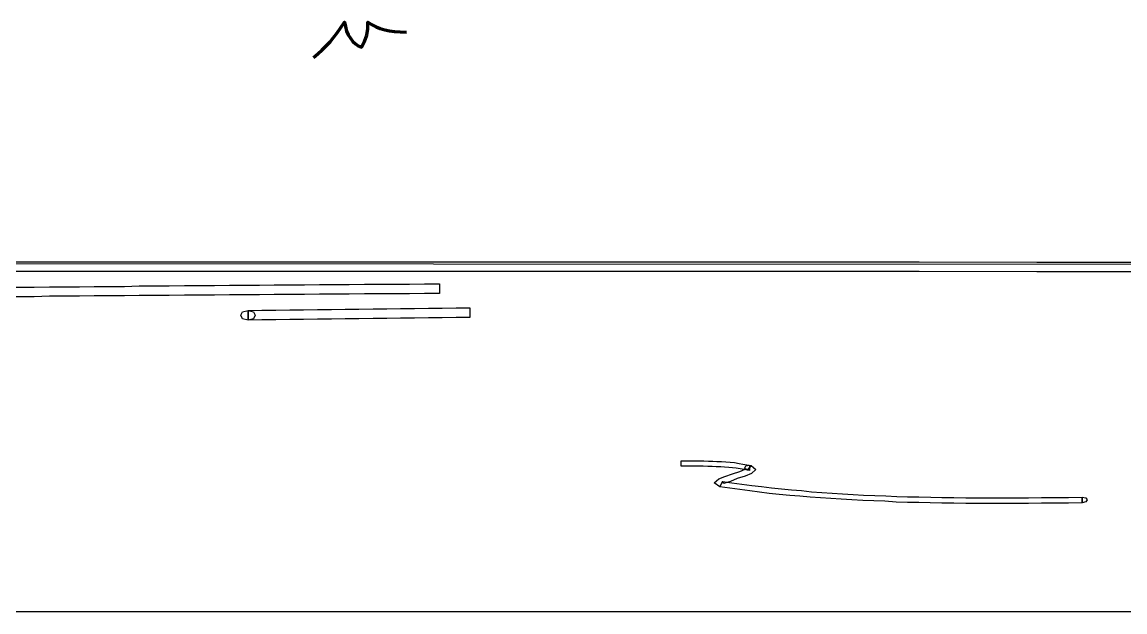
# Model space of a CAD drawing. Header units: centimetres. Extents: x -25.4 to 20.8, y -5.3 to 11.3.
# Drawn here: x -11.9 to 1.55, y -5.35 to 1.84 of the extents above; entities that cross this region are included whole.
import ezdxf

# ---------------------------------------------------------------- set-up
doc = ezdxf.new("R2010")
doc.units = ezdxf.units.CM
doc.header["$MEASUREMENT"] = 0
doc.layers.add('Layer 1', color=7, linetype='Continuous')

msp = doc.modelspace()

# ---------------------------------------------------------------- linework, layer by layer
at = {"layer": 'Layer 1', "lineweight": 106}
msp.add_open_spline([(-8.35003, 1.40594), (-8.35003, 1.40594), (-8.29545, 1.45213), (-8.29545, 1.45213), (-8.29545, 1.45213), (-8.29545, 1.45213), (-8.24507, 1.49831), (-8.24507, 1.49831), (-8.24507, 1.49831), (-8.24507, 1.49831), (-8.19469, 1.54869), (-8.19469, 1.54869), (-8.19469, 1.54869), (-8.19469, 1.54869), (-8.14851, 1.59907), (-8.14851, 1.59907), (-8.14851, 1.59907), (-8.14851, 1.59907), (-8.10652, 1.64946), (-8.10652, 1.64946), (-8.10652, 1.64946), (-8.10652, 1.64946), (-8.06034, 1.70823), (-8.06034, 1.70823), (-8.06034, 1.70823), (-8.06034, 1.70823), (-8.01835, 1.77121), (-8.01835, 1.77121), (-8.01835, 1.77121), (-8.01835, 1.77121), (-7.97217, 1.83839), (-7.97217, 1.83839), (-7.97217, 1.83839), (-7.97217, 1.83839), (-7.95958, 1.78381), (-7.95958, 1.78381), (-7.95958, 1.78381), (-7.95958, 1.78381), (-7.94698, 1.72923), (-7.94698, 1.72923), (-7.94698, 1.72923), (-7.94698, 1.72923), (-7.92599, 1.68304), (-7.92599, 1.68304), (-7.92599, 1.68304), (-7.92599, 1.68304), (-7.9008, 1.64106), (-7.9008, 1.64106), (-7.9008, 1.64106), (-7.9008, 1.64106), (-7.87141, 1.60327), (-7.87141, 1.60327), (-7.87141, 1.60327), (-7.87141, 1.60327), (-7.83782, 1.57388), (-7.83782, 1.57388), (-7.83782, 1.57388), (-7.83782, 1.57388), (-7.80423, 1.54869), (-7.80423, 1.54869), (-7.80423, 1.54869), (-7.80423, 1.54869), (-7.76645, 1.5319), (-7.76645, 1.5319), (-7.76645, 1.5319), (-7.76645, 1.5319), (-7.72866, 1.60327), (-7.72866, 1.60327), (-7.72866, 1.60327), (-7.72866, 1.60327), (-7.69927, 1.67884), (-7.69927, 1.67884), (-7.69927, 1.67884), (-7.69927, 1.67884), (-7.68667, 1.75442), (-7.68667, 1.75442), (-7.68667, 1.75442), (-7.68667, 1.75442), (-7.68667, 1.83839), (-7.68667, 1.83839), (-7.68667, 1.83839), (-7.68667, 1.83839), (-7.63629, 1.8048), (-7.63629, 1.8048), (-7.63629, 1.8048), (-7.63629, 1.8048), (-7.58591, 1.77961), (-7.58591, 1.77961), (-7.58591, 1.77961), (-7.58591, 1.77961), (-7.53553, 1.75862), (-7.53553, 1.75862), (-7.53553, 1.75862), (-7.53553, 1.75862), (-7.48095, 1.74182), (-7.48095, 1.74182), (-7.48095, 1.74182), (-7.48095, 1.74182), (-7.42217, 1.73342), (-7.42217, 1.73342), (-7.42217, 1.73342), (-7.42217, 1.73342), (-7.36339, 1.72503), (-7.36339, 1.72503), (-7.36339, 1.72503), (-7.36339, 1.72503), (-7.29202, 1.72083), (-7.29202, 1.72083), (-7.29202, 1.72083), (-7.29202, 1.72083), (-7.21645, 1.71663), (-7.21645, 1.71663)], degree=3, knots=[0, 0, 0, 0, 0.03571429, 0.03571429, 0.03571429, 0.03571429, 0.07142857, 0.07142857, 0.07142857, 0.07142857, 0.10714286, 0.10714286, 0.10714286, 0.10714286, 0.14285714, 0.14285714, 0.14285714, 0.14285714, 0.17857143, 0.17857143, 0.17857143, 0.17857143, 0.21428571, 0.21428571, 0.21428571, 0.21428571, 0.25, 0.25, 0.25, 0.25, 0.28571429, 0.28571429, 0.28571429, 0.28571429, 0.32142857, 0.32142857, 0.32142857, 0.32142857, 0.35714286, 0.35714286, 0.35714286, 0.35714286, 0.39285714, 0.39285714, 0.39285714, 0.39285714, 0.42857143, 0.42857143, 0.42857143, 0.42857143, 0.46428571, 0.46428571, 0.46428571, 0.46428571, 0.5, 0.5, 0.5, 0.5, 0.53571429, 0.53571429, 0.53571429, 0.53571429, 0.57142857, 0.57142857, 0.57142857, 0.57142857, 0.60714286, 0.60714286, 0.60714286, 0.60714286, 0.64285714, 0.64285714, 0.64285714, 0.64285714, 0.67857143, 0.67857143, 0.67857143, 0.67857143, 0.71428571, 0.71428571, 0.71428571, 0.71428571, 0.75, 0.75, 0.75, 0.75, 0.78571429, 0.78571429, 0.78571429, 0.78571429, 0.82142857, 0.82142857, 0.82142857, 0.82142857, 0.85714286, 0.85714286, 0.85714286, 0.85714286, 0.89285714, 0.89285714, 0.89285714, 0.89285714, 0.92857143, 0.92857143, 0.92857143, 0.92857143, 0.96428571, 0.96428571, 0.96428571, 0.96428571, 1, 1, 1, 1], dxfattribs=at)
at = {"layer": 'Layer 1'}
for points, knots in [([(-25.34124, -1.19291), (-25.34124, -1.19291), (-23.90956, -1.19291), (-23.90956, -1.19291), (-23.90956, -1.19291), (-23.90956, -1.19291), (-22.47369, -1.19711), (-22.47369, -1.19711), (-22.47369, -1.19711), (-22.47369, -1.19711), (-21.04201, -1.19711), (-21.04201, -1.19711), (-21.04201, -1.19711), (-21.04201, -1.19711), (-19.60613, -1.19711), (-19.60613, -1.19711), (-19.60613, -1.19711), (-19.60613, -1.19711), (-18.17445, -1.19711), (-18.17445, -1.19711), (-18.17445, -1.19711), (-18.17445, -1.19711), (-16.73858, -1.19711), (-16.73858, -1.19711), (-16.73858, -1.19711), (-16.73858, -1.19711), (-15.3027, -1.19711), (-15.3027, -1.19711), (-15.3027, -1.19711), (-15.3027, -1.19711), (-13.87102, -1.20131), (-13.87102, -1.20131), (-13.87102, -1.20131), (-13.87102, -1.20131), (-12.43514, -1.20131), (-12.43514, -1.20131), (-12.43514, -1.20131), (-12.43514, -1.20131), (-11.00347, -1.20131), (-11.00347, -1.20131), (-11.00347, -1.20131), (-11.00347, -1.20131), (-9.56759, -1.20131), (-9.56759, -1.20131), (-9.56759, -1.20131), (-9.56759, -1.20131), (-8.13591, -1.20131), (-8.13591, -1.20131), (-8.13591, -1.20131), (-8.13591, -1.20131), (-6.70003, -1.20131), (-6.70003, -1.20131), (-6.70003, -1.20131), (-6.70003, -1.20131), (-5.26416, -1.20131), (-5.26416, -1.20131), (-5.26416, -1.20131), (-5.26416, -1.20131), (-3.83248, -1.20131), (-3.83248, -1.20131), (-3.83248, -1.20131), (-3.83248, -1.20131), (-2.3966, -1.20131), (-2.3966, -1.20131), (-2.3966, -1.20131), (-2.3966, -1.20131), (-0.96492, -1.20131), (-0.96492, -1.20131), (-0.96492, -1.20131), (-0.96492, -1.20131), (0.47095, -1.2055), (0.47095, -1.2055), (0.47095, -1.2055), (0.47095, -1.2055), (1.90683, -1.2055), (1.90683, -1.2055), (1.90683, -1.2055), (1.90683, -1.2055), (3.33851, -1.2055), (3.33851, -1.2055), (3.33851, -1.2055), (3.33851, -1.2055), (4.77438, -1.2055), (4.77438, -1.2055), (4.77438, -1.2055), (4.77438, -1.2055), (6.20606, -1.2055), (6.20606, -1.2055), (6.20606, -1.2055), (6.20606, -1.2055), (7.64194, -1.2055), (7.64194, -1.2055), (7.64194, -1.2055), (7.64194, -1.2055), (9.07362, -1.2055), (9.07362, -1.2055), (9.07362, -1.2055), (9.07362, -1.2055), (10.50949, -1.2055), (10.50949, -1.2055), (10.50949, -1.2055), (10.50949, -1.2055), (11.94117, -1.2055), (11.94117, -1.2055), (11.94117, -1.2055), (11.94117, -1.2055), (13.37705, -1.2055), (13.37705, -1.2055), (13.37705, -1.2055), (13.37705, -1.2055), (14.80873, -1.2055), (14.80873, -1.2055), (14.80873, -1.2055), (14.80873, -1.2055), (16.2446, -1.2097), (16.2446, -1.2097), (16.2446, -1.2097), (16.2446, -1.2097), (17.67628, -1.2097), (17.67628, -1.2097), (17.67628, -1.2097), (17.67628, -1.2097), (19.11216, -1.2097), (19.11216, -1.2097), (19.11216, -1.2097), (19.11216, -1.2097), (20.54384, -1.2097), (20.54384, -1.2097), (20.54384, -1.2097), (20.54384, -1.2097), (20.54384, -1.09215), (20.54384, -1.09215), (20.54384, -1.09215), (20.54384, -1.09215), (19.11216, -1.09215), (19.11216, -1.09215), (19.11216, -1.09215), (19.11216, -1.09215), (17.67628, -1.09215), (17.67628, -1.09215), (17.67628, -1.09215), (17.67628, -1.09215), (16.2446, -1.09215), (16.2446, -1.09215), (16.2446, -1.09215), (16.2446, -1.09215), (14.80873, -1.08795), (14.80873, -1.08795), (14.80873, -1.08795), (14.80873, -1.08795), (13.37705, -1.08795), (13.37705, -1.08795), (13.37705, -1.08795), (13.37705, -1.08795), (11.94117, -1.08795), (11.94117, -1.08795), (11.94117, -1.08795), (11.94117, -1.08795), (10.50949, -1.08795), (10.50949, -1.08795), (10.50949, -1.08795), (10.50949, -1.08795), (9.07362, -1.08795), (9.07362, -1.08795), (9.07362, -1.08795), (9.07362, -1.08795), (7.64194, -1.08795), (7.64194, -1.08795), (7.64194, -1.08795), (7.64194, -1.08795), (6.20606, -1.08795), (6.20606, -1.08795), (6.20606, -1.08795), (6.20606, -1.08795), (4.77438, -1.08795), (4.77438, -1.08795), (4.77438, -1.08795), (4.77438, -1.08795), (3.33851, -1.08795), (3.33851, -1.08795), (3.33851, -1.08795), (3.33851, -1.08795), (1.90683, -1.08795), (1.90683, -1.08795), (1.90683, -1.08795), (1.90683, -1.08795), (0.47095, -1.08795), (0.47095, -1.08795), (0.47095, -1.08795), (0.47095, -1.08795), (-0.96492, -1.08375), (-0.96492, -1.08375), (-0.96492, -1.08375), (-0.96492, -1.08375), (-2.3966, -1.08375), (-2.3966, -1.08375), (-2.3966, -1.08375), (-2.3966, -1.08375), (-3.83248, -1.08375), (-3.83248, -1.08375), (-3.83248, -1.08375), (-3.83248, -1.08375), (-5.26416, -1.08375), (-5.26416, -1.08375), (-5.26416, -1.08375), (-5.26416, -1.08375), (-6.70003, -1.08375), (-6.70003, -1.08375), (-6.70003, -1.08375), (-6.70003, -1.08375), (-8.13591, -1.08375), (-8.13591, -1.08375), (-8.13591, -1.08375), (-8.13591, -1.08375), (-9.56759, -1.08375), (-9.56759, -1.08375), (-9.56759, -1.08375), (-9.56759, -1.08375), (-11.00347, -1.08375), (-11.00347, -1.08375), (-11.00347, -1.08375), (-11.00347, -1.08375), (-12.43514, -1.08375), (-12.43514, -1.08375), (-12.43514, -1.08375), (-12.43514, -1.08375), (-13.87102, -1.08375), (-13.87102, -1.08375), (-13.87102, -1.08375), (-13.87102, -1.08375), (-15.3027, -1.07955), (-15.3027, -1.07955), (-15.3027, -1.07955), (-15.3027, -1.07955), (-16.73858, -1.07955), (-16.73858, -1.07955), (-16.73858, -1.07955), (-16.73858, -1.07955), (-18.17445, -1.07955), (-18.17445, -1.07955), (-18.17445, -1.07955), (-18.17445, -1.07955), (-19.60613, -1.07955), (-19.60613, -1.07955), (-19.60613, -1.07955), (-19.60613, -1.07955), (-21.04201, -1.07955), (-21.04201, -1.07955), (-21.04201, -1.07955), (-21.04201, -1.07955), (-22.47369, -1.07955), (-22.47369, -1.07955), (-22.47369, -1.07955), (-22.47369, -1.07955), (-23.90956, -1.07535), (-23.90956, -1.07535), (-23.90956, -1.07535), (-23.90956, -1.07535), (-25.34124, -1.07535), (-25.34124, -1.07535), (-25.34124, -1.07535), (-25.34124, -1.07535), (-25.34124, -1.19291), (-25.34124, -1.19291)], [0, 0, 0, 0, 0.01515152, 0.01515152, 0.01515152, 0.01515152, 0.03030303, 0.03030303, 0.03030303, 0.03030303, 0.04545455, 0.04545455, 0.04545455, 0.04545455, 0.06060606, 0.06060606, 0.06060606, 0.06060606, 0.07575758, 0.07575758, 0.07575758, 0.07575758, 0.09090909, 0.09090909, 0.09090909, 0.09090909, 0.10606061, 0.10606061, 0.10606061, 0.10606061, 0.12121212, 0.12121212, 0.12121212, 0.12121212, 0.13636364, 0.13636364, 0.13636364, 0.13636364, 0.15151515, 0.15151515, 0.15151515, 0.15151515, 0.16666667, 0.16666667, 0.16666667, 0.16666667, 0.18181818, 0.18181818, 0.18181818, 0.18181818, 0.1969697, 0.1969697, 0.1969697, 0.1969697, 0.21212121, 0.21212121, 0.21212121, 0.21212121, 0.22727273, 0.22727273, 0.22727273, 0.22727273, 0.24242424, 0.24242424, 0.24242424, 0.24242424, 0.25757576, 0.25757576, 0.25757576, 0.25757576, 0.27272727, 0.27272727, 0.27272727, 0.27272727, 0.28787879, 0.28787879, 0.28787879, 0.28787879, 0.3030303, 0.3030303, 0.3030303, 0.3030303, 0.31818182, 0.31818182, 0.31818182, 0.31818182, 0.33333333, 0.33333333, 0.33333333, 0.33333333, 0.34848485, 0.34848485, 0.34848485, 0.34848485, 0.36363636, 0.36363636, 0.36363636, 0.36363636, 0.37878788, 0.37878788, 0.37878788, 0.37878788, 0.39393939, 0.39393939, 0.39393939, 0.39393939, 0.40909091, 0.40909091, 0.40909091, 0.40909091, 0.42424242, 0.42424242, 0.42424242, 0.42424242, 0.43939394, 0.43939394, 0.43939394, 0.43939394, 0.45454545, 0.45454545, 0.45454545, 0.45454545, 0.46969697, 0.46969697, 0.46969697, 0.46969697, 0.48484848, 0.48484848, 0.48484848, 0.48484848, 0.5, 0.5, 0.5, 0.5, 0.51515152, 0.51515152, 0.51515152, 0.51515152, 0.53030303, 0.53030303, 0.53030303, 0.53030303, 0.54545455, 0.54545455, 0.54545455, 0.54545455, 0.56060606, 0.56060606, 0.56060606, 0.56060606, 0.57575758, 0.57575758, 0.57575758, 0.57575758, 0.59090909, 0.59090909, 0.59090909, 0.59090909, 0.60606061, 0.60606061, 0.60606061, 0.60606061, 0.62121212, 0.62121212, 0.62121212, 0.62121212, 0.63636364, 0.63636364, 0.63636364, 0.63636364, 0.65151515, 0.65151515, 0.65151515, 0.65151515, 0.66666667, 0.66666667, 0.66666667, 0.66666667, 0.68181818, 0.68181818, 0.68181818, 0.68181818, 0.6969697, 0.6969697, 0.6969697, 0.6969697, 0.71212121, 0.71212121, 0.71212121, 0.71212121, 0.72727273, 0.72727273, 0.72727273, 0.72727273, 0.74242424, 0.74242424, 0.74242424, 0.74242424, 0.75757576, 0.75757576, 0.75757576, 0.75757576, 0.77272727, 0.77272727, 0.77272727, 0.77272727, 0.78787879, 0.78787879, 0.78787879, 0.78787879, 0.8030303, 0.8030303, 0.8030303, 0.8030303, 0.81818182, 0.81818182, 0.81818182, 0.81818182, 0.83333333, 0.83333333, 0.83333333, 0.83333333, 0.84848485, 0.84848485, 0.84848485, 0.84848485, 0.86363636, 0.86363636, 0.86363636, 0.86363636, 0.87878788, 0.87878788, 0.87878788, 0.87878788, 0.89393939, 0.89393939, 0.89393939, 0.89393939, 0.90909091, 0.90909091, 0.90909091, 0.90909091, 0.92424242, 0.92424242, 0.92424242, 0.92424242, 0.93939394, 0.93939394, 0.93939394, 0.93939394, 0.95454545, 0.95454545, 0.95454545, 0.95454545, 0.96969697, 0.96969697, 0.96969697, 0.96969697, 0.98484848, 0.98484848, 0.98484848, 0.98484848, 1, 1, 1, 1]), ([(-6.81339, -1.35245), (-6.81339, -1.35245), (-6.99813, -1.35245), (-6.99813, -1.35245), (-6.99813, -1.35245), (-6.99813, -1.35245), (-7.17866, -1.35665), (-7.17866, -1.35665), (-7.17866, -1.35665), (-7.17866, -1.35665), (-7.36339, -1.35665), (-7.36339, -1.35665), (-7.36339, -1.35665), (-7.36339, -1.35665), (-7.54393, -1.35665), (-7.54393, -1.35665), (-7.54393, -1.35665), (-7.54393, -1.35665), (-7.72866, -1.35665), (-7.72866, -1.35665), (-7.72866, -1.35665), (-7.72866, -1.35665), (-7.91339, -1.36085), (-7.91339, -1.36085), (-7.91339, -1.36085), (-7.91339, -1.36085), (-8.09393, -1.36085), (-8.09393, -1.36085), (-8.09393, -1.36085), (-8.09393, -1.36085), (-8.27866, -1.36085), (-8.27866, -1.36085), (-8.27866, -1.36085), (-8.27866, -1.36085), (-8.45919, -1.36505), (-8.45919, -1.36505), (-8.45919, -1.36505), (-8.45919, -1.36505), (-8.64393, -1.36505), (-8.64393, -1.36505), (-8.64393, -1.36505), (-8.64393, -1.36505), (-8.82866, -1.36505), (-8.82866, -1.36505), (-8.82866, -1.36505), (-8.82866, -1.36505), (-9.00919, -1.36924), (-9.00919, -1.36924), (-9.00919, -1.36924), (-9.00919, -1.36924), (-9.19393, -1.36924), (-9.19393, -1.36924), (-9.19393, -1.36924), (-9.19393, -1.36924), (-9.37446, -1.36924), (-9.37446, -1.36924), (-9.37446, -1.36924), (-9.37446, -1.36924), (-9.55919, -1.37344), (-9.55919, -1.37344), (-9.55919, -1.37344), (-9.55919, -1.37344), (-9.73973, -1.37344), (-9.73973, -1.37344), (-9.73973, -1.37344), (-9.73973, -1.37344), (-9.92446, -1.37344), (-9.92446, -1.37344), (-9.92446, -1.37344), (-9.92446, -1.37344), (-10.10919, -1.37764), (-10.10919, -1.37764), (-10.10919, -1.37764), (-10.10919, -1.37764), (-10.28973, -1.37764), (-10.28973, -1.37764), (-10.28973, -1.37764), (-10.28973, -1.37764), (-10.47446, -1.37764), (-10.47446, -1.37764), (-10.47446, -1.37764), (-10.47446, -1.37764), (-10.65499, -1.38184), (-10.65499, -1.38184), (-10.65499, -1.38184), (-10.65499, -1.38184), (-10.83973, -1.38184), (-10.83973, -1.38184), (-10.83973, -1.38184), (-10.83973, -1.38184), (-11.02446, -1.38184), (-11.02446, -1.38184), (-11.02446, -1.38184), (-11.02446, -1.38184), (-11.20499, -1.38604), (-11.20499, -1.38604), (-11.20499, -1.38604), (-11.20499, -1.38604), (-11.38973, -1.38604), (-11.38973, -1.38604), (-11.38973, -1.38604), (-11.38973, -1.38604), (-11.57026, -1.38604), (-11.57026, -1.38604), (-11.57026, -1.38604), (-11.57026, -1.38604), (-11.75499, -1.39024), (-11.75499, -1.39024), (-11.75499, -1.39024), (-11.75499, -1.39024), (-11.93973, -1.39024), (-11.93973, -1.39024), (-11.93973, -1.39024), (-11.93973, -1.39024), (-12.12026, -1.39024), (-12.12026, -1.39024), (-12.12026, -1.39024), (-12.12026, -1.39024), (-12.30499, -1.39024), (-12.30499, -1.39024), (-12.30499, -1.39024), (-12.30499, -1.39024), (-12.48553, -1.39444), (-12.48553, -1.39444), (-12.48553, -1.39444), (-12.48553, -1.39444), (-12.67026, -1.39444), (-12.67026, -1.39444), (-12.67026, -1.39444), (-12.67026, -1.39444), (-12.67026, -1.51199), (-12.67026, -1.51199), (-12.67026, -1.51199), (-12.67026, -1.51199), (-12.48553, -1.51199), (-12.48553, -1.51199), (-12.48553, -1.51199), (-12.48553, -1.51199), (-12.30499, -1.50779), (-12.30499, -1.50779), (-12.30499, -1.50779), (-12.30499, -1.50779), (-12.12026, -1.50779), (-12.12026, -1.50779), (-12.12026, -1.50779), (-12.12026, -1.50779), (-11.93973, -1.50779), (-11.93973, -1.50779), (-11.93973, -1.50779), (-11.93973, -1.50779), (-11.75499, -1.50779), (-11.75499, -1.50779), (-11.75499, -1.50779), (-11.75499, -1.50779), (-11.57026, -1.5036), (-11.57026, -1.5036), (-11.57026, -1.5036), (-11.57026, -1.5036), (-11.38973, -1.5036), (-11.38973, -1.5036), (-11.38973, -1.5036), (-11.38973, -1.5036), (-11.20499, -1.5036), (-11.20499, -1.5036), (-11.20499, -1.5036), (-11.20499, -1.5036), (-11.02446, -1.4994), (-11.02446, -1.4994), (-11.02446, -1.4994), (-11.02446, -1.4994), (-10.83973, -1.4994), (-10.83973, -1.4994), (-10.83973, -1.4994), (-10.83973, -1.4994), (-10.65499, -1.4994), (-10.65499, -1.4994), (-10.65499, -1.4994), (-10.65499, -1.4994), (-10.47446, -1.4952), (-10.47446, -1.4952), (-10.47446, -1.4952), (-10.47446, -1.4952), (-10.28973, -1.4952), (-10.28973, -1.4952), (-10.28973, -1.4952), (-10.28973, -1.4952), (-10.10919, -1.4952), (-10.10919, -1.4952), (-10.10919, -1.4952), (-10.10919, -1.4952), (-9.92446, -1.491), (-9.92446, -1.491), (-9.92446, -1.491), (-9.92446, -1.491), (-9.73973, -1.491), (-9.73973, -1.491), (-9.73973, -1.491), (-9.73973, -1.491), (-9.55919, -1.491), (-9.55919, -1.491), (-9.55919, -1.491), (-9.55919, -1.491), (-9.37446, -1.4868), (-9.37446, -1.4868), (-9.37446, -1.4868), (-9.37446, -1.4868), (-9.19393, -1.4868), (-9.19393, -1.4868), (-9.19393, -1.4868), (-9.19393, -1.4868), (-9.00919, -1.4868), (-9.00919, -1.4868), (-9.00919, -1.4868), (-9.00919, -1.4868), (-8.82866, -1.4826), (-8.82866, -1.4826), (-8.82866, -1.4826), (-8.82866, -1.4826), (-8.64393, -1.4826), (-8.64393, -1.4826), (-8.64393, -1.4826), (-8.64393, -1.4826), (-8.45919, -1.4826), (-8.45919, -1.4826), (-8.45919, -1.4826), (-8.45919, -1.4826), (-8.27866, -1.4784), (-8.27866, -1.4784), (-8.27866, -1.4784), (-8.27866, -1.4784), (-8.09393, -1.4784), (-8.09393, -1.4784), (-8.09393, -1.4784), (-8.09393, -1.4784), (-7.91339, -1.4784), (-7.91339, -1.4784), (-7.91339, -1.4784), (-7.91339, -1.4784), (-7.72866, -1.47421), (-7.72866, -1.47421), (-7.72866, -1.47421), (-7.72866, -1.47421), (-7.54393, -1.47421), (-7.54393, -1.47421), (-7.54393, -1.47421), (-7.54393, -1.47421), (-7.36339, -1.47421), (-7.36339, -1.47421), (-7.36339, -1.47421), (-7.36339, -1.47421), (-7.17866, -1.47421), (-7.17866, -1.47421), (-7.17866, -1.47421), (-7.17866, -1.47421), (-6.99813, -1.47001), (-6.99813, -1.47001), (-6.99813, -1.47001), (-6.99813, -1.47001), (-6.81339, -1.47001), (-6.81339, -1.47001), (-6.81339, -1.47001), (-6.81339, -1.47001), (-6.81339, -1.35245), (-6.81339, -1.35245)], [0, 0, 0, 0, 0.01515152, 0.01515152, 0.01515152, 0.01515152, 0.03030303, 0.03030303, 0.03030303, 0.03030303, 0.04545455, 0.04545455, 0.04545455, 0.04545455, 0.06060606, 0.06060606, 0.06060606, 0.06060606, 0.07575758, 0.07575758, 0.07575758, 0.07575758, 0.09090909, 0.09090909, 0.09090909, 0.09090909, 0.10606061, 0.10606061, 0.10606061, 0.10606061, 0.12121212, 0.12121212, 0.12121212, 0.12121212, 0.13636364, 0.13636364, 0.13636364, 0.13636364, 0.15151515, 0.15151515, 0.15151515, 0.15151515, 0.16666667, 0.16666667, 0.16666667, 0.16666667, 0.18181818, 0.18181818, 0.18181818, 0.18181818, 0.1969697, 0.1969697, 0.1969697, 0.1969697, 0.21212121, 0.21212121, 0.21212121, 0.21212121, 0.22727273, 0.22727273, 0.22727273, 0.22727273, 0.24242424, 0.24242424, 0.24242424, 0.24242424, 0.25757576, 0.25757576, 0.25757576, 0.25757576, 0.27272727, 0.27272727, 0.27272727, 0.27272727, 0.28787879, 0.28787879, 0.28787879, 0.28787879, 0.3030303, 0.3030303, 0.3030303, 0.3030303, 0.31818182, 0.31818182, 0.31818182, 0.31818182, 0.33333333, 0.33333333, 0.33333333, 0.33333333, 0.34848485, 0.34848485, 0.34848485, 0.34848485, 0.36363636, 0.36363636, 0.36363636, 0.36363636, 0.37878788, 0.37878788, 0.37878788, 0.37878788, 0.39393939, 0.39393939, 0.39393939, 0.39393939, 0.40909091, 0.40909091, 0.40909091, 0.40909091, 0.42424242, 0.42424242, 0.42424242, 0.42424242, 0.43939394, 0.43939394, 0.43939394, 0.43939394, 0.45454545, 0.45454545, 0.45454545, 0.45454545, 0.46969697, 0.46969697, 0.46969697, 0.46969697, 0.48484848, 0.48484848, 0.48484848, 0.48484848, 0.5, 0.5, 0.5, 0.5, 0.51515152, 0.51515152, 0.51515152, 0.51515152, 0.53030303, 0.53030303, 0.53030303, 0.53030303, 0.54545455, 0.54545455, 0.54545455, 0.54545455, 0.56060606, 0.56060606, 0.56060606, 0.56060606, 0.57575758, 0.57575758, 0.57575758, 0.57575758, 0.59090909, 0.59090909, 0.59090909, 0.59090909, 0.60606061, 0.60606061, 0.60606061, 0.60606061, 0.62121212, 0.62121212, 0.62121212, 0.62121212, 0.63636364, 0.63636364, 0.63636364, 0.63636364, 0.65151515, 0.65151515, 0.65151515, 0.65151515, 0.66666667, 0.66666667, 0.66666667, 0.66666667, 0.68181818, 0.68181818, 0.68181818, 0.68181818, 0.6969697, 0.6969697, 0.6969697, 0.6969697, 0.71212121, 0.71212121, 0.71212121, 0.71212121, 0.72727273, 0.72727273, 0.72727273, 0.72727273, 0.74242424, 0.74242424, 0.74242424, 0.74242424, 0.75757576, 0.75757576, 0.75757576, 0.75757576, 0.77272727, 0.77272727, 0.77272727, 0.77272727, 0.78787879, 0.78787879, 0.78787879, 0.78787879, 0.8030303, 0.8030303, 0.8030303, 0.8030303, 0.81818182, 0.81818182, 0.81818182, 0.81818182, 0.83333333, 0.83333333, 0.83333333, 0.83333333, 0.84848485, 0.84848485, 0.84848485, 0.84848485, 0.86363636, 0.86363636, 0.86363636, 0.86363636, 0.87878788, 0.87878788, 0.87878788, 0.87878788, 0.89393939, 0.89393939, 0.89393939, 0.89393939, 0.90909091, 0.90909091, 0.90909091, 0.90909091, 0.92424242, 0.92424242, 0.92424242, 0.92424242, 0.93939394, 0.93939394, 0.93939394, 0.93939394, 0.95454545, 0.95454545, 0.95454545, 0.95454545, 0.96969697, 0.96969697, 0.96969697, 0.96969697, 0.98484848, 0.98484848, 0.98484848, 0.98484848, 1, 1, 1, 1]), ([(-9.14774, -1.67573), (-9.14774, -1.67573), (-9.21492, -1.69253), (-9.21492, -1.69253), (-9.21492, -1.69253), (-9.21492, -1.69253), (-9.23591, -1.73451), (-9.23591, -1.73451), (-9.23591, -1.73451), (-9.23591, -1.73451), (-9.21492, -1.7765), (-9.21492, -1.7765), (-9.21492, -1.7765), (-9.21492, -1.7765), (-9.14774, -1.79329), (-9.14774, -1.79329), (-9.14774, -1.79329), (-9.14774, -1.79329), (-9.14774, -1.67573), (-9.14774, -1.67573)], [0, 0, 0, 0, 0.2, 0.2, 0.2, 0.2, 0.4, 0.4, 0.4, 0.4, 0.6, 0.6, 0.6, 0.6, 0.8, 0.8, 0.8, 0.8, 1, 1, 1, 1]), ([(-6.44393, -1.64215), (-6.44393, -1.64215), (-6.61187, -1.64215), (-6.61187, -1.64215), (-6.61187, -1.64215), (-6.61187, -1.64215), (-6.77981, -1.64634), (-6.77981, -1.64634), (-6.77981, -1.64634), (-6.77981, -1.64634), (-6.94774, -1.64634), (-6.94774, -1.64634), (-6.94774, -1.64634), (-6.94774, -1.64634), (-7.11988, -1.65054), (-7.11988, -1.65054), (-7.11988, -1.65054), (-7.11988, -1.65054), (-7.28782, -1.65054), (-7.28782, -1.65054), (-7.28782, -1.65054), (-7.28782, -1.65054), (-7.45576, -1.65474), (-7.45576, -1.65474), (-7.45576, -1.65474), (-7.45576, -1.65474), (-7.6237, -1.65474), (-7.6237, -1.65474), (-7.6237, -1.65474), (-7.6237, -1.65474), (-7.79584, -1.65894), (-7.79584, -1.65894), (-7.79584, -1.65894), (-7.79584, -1.65894), (-7.96377, -1.65894), (-7.96377, -1.65894), (-7.96377, -1.65894), (-7.96377, -1.65894), (-8.13171, -1.66314), (-8.13171, -1.66314), (-8.13171, -1.66314), (-8.13171, -1.66314), (-8.29965, -1.66314), (-8.29965, -1.66314), (-8.29965, -1.66314), (-8.29965, -1.66314), (-8.47179, -1.66734), (-8.47179, -1.66734), (-8.47179, -1.66734), (-8.47179, -1.66734), (-8.63973, -1.66734), (-8.63973, -1.66734), (-8.63973, -1.66734), (-8.63973, -1.66734), (-8.80767, -1.67153), (-8.80767, -1.67153), (-8.80767, -1.67153), (-8.80767, -1.67153), (-8.9798, -1.67153), (-8.9798, -1.67153), (-8.9798, -1.67153), (-8.9798, -1.67153), (-9.14774, -1.67573), (-9.14774, -1.67573), (-9.14774, -1.67573), (-9.14774, -1.67573), (-9.14774, -1.79329), (-9.14774, -1.79329), (-9.14774, -1.79329), (-9.14774, -1.79329), (-8.9798, -1.78909), (-8.9798, -1.78909), (-8.9798, -1.78909), (-8.9798, -1.78909), (-8.80767, -1.78909), (-8.80767, -1.78909), (-8.80767, -1.78909), (-8.80767, -1.78909), (-8.63973, -1.78489), (-8.63973, -1.78489), (-8.63973, -1.78489), (-8.63973, -1.78489), (-8.47179, -1.78489), (-8.47179, -1.78489), (-8.47179, -1.78489), (-8.47179, -1.78489), (-8.29965, -1.78069), (-8.29965, -1.78069), (-8.29965, -1.78069), (-8.29965, -1.78069), (-8.13171, -1.78069), (-8.13171, -1.78069), (-8.13171, -1.78069), (-8.13171, -1.78069), (-7.96377, -1.7765), (-7.96377, -1.7765), (-7.96377, -1.7765), (-7.96377, -1.7765), (-7.79584, -1.7765), (-7.79584, -1.7765), (-7.79584, -1.7765), (-7.79584, -1.7765), (-7.6237, -1.7723), (-7.6237, -1.7723), (-7.6237, -1.7723), (-7.6237, -1.7723), (-7.45576, -1.7723), (-7.45576, -1.7723), (-7.45576, -1.7723), (-7.45576, -1.7723), (-7.28782, -1.7681), (-7.28782, -1.7681), (-7.28782, -1.7681), (-7.28782, -1.7681), (-7.11988, -1.7681), (-7.11988, -1.7681), (-7.11988, -1.7681), (-7.11988, -1.7681), (-6.94774, -1.7639), (-6.94774, -1.7639), (-6.94774, -1.7639), (-6.94774, -1.7639), (-6.77981, -1.7639), (-6.77981, -1.7639), (-6.77981, -1.7639), (-6.77981, -1.7639), (-6.61187, -1.7597), (-6.61187, -1.7597), (-6.61187, -1.7597), (-6.61187, -1.7597), (-6.44393, -1.7597), (-6.44393, -1.7597), (-6.44393, -1.7597), (-6.44393, -1.7597), (-6.44393, -1.64215), (-6.44393, -1.64215)], [0, 0, 0, 0, 0.02941176, 0.02941176, 0.02941176, 0.02941176, 0.05882353, 0.05882353, 0.05882353, 0.05882353, 0.08823529, 0.08823529, 0.08823529, 0.08823529, 0.11764706, 0.11764706, 0.11764706, 0.11764706, 0.14705882, 0.14705882, 0.14705882, 0.14705882, 0.17647059, 0.17647059, 0.17647059, 0.17647059, 0.20588235, 0.20588235, 0.20588235, 0.20588235, 0.23529412, 0.23529412, 0.23529412, 0.23529412, 0.26470588, 0.26470588, 0.26470588, 0.26470588, 0.29411765, 0.29411765, 0.29411765, 0.29411765, 0.32352941, 0.32352941, 0.32352941, 0.32352941, 0.35294118, 0.35294118, 0.35294118, 0.35294118, 0.38235294, 0.38235294, 0.38235294, 0.38235294, 0.41176471, 0.41176471, 0.41176471, 0.41176471, 0.44117647, 0.44117647, 0.44117647, 0.44117647, 0.47058824, 0.47058824, 0.47058824, 0.47058824, 0.5, 0.5, 0.5, 0.5, 0.52941176, 0.52941176, 0.52941176, 0.52941176, 0.55882353, 0.55882353, 0.55882353, 0.55882353, 0.58823529, 0.58823529, 0.58823529, 0.58823529, 0.61764706, 0.61764706, 0.61764706, 0.61764706, 0.64705882, 0.64705882, 0.64705882, 0.64705882, 0.67647059, 0.67647059, 0.67647059, 0.67647059, 0.70588235, 0.70588235, 0.70588235, 0.70588235, 0.73529412, 0.73529412, 0.73529412, 0.73529412, 0.76470588, 0.76470588, 0.76470588, 0.76470588, 0.79411765, 0.79411765, 0.79411765, 0.79411765, 0.82352941, 0.82352941, 0.82352941, 0.82352941, 0.85294118, 0.85294118, 0.85294118, 0.85294118, 0.88235294, 0.88235294, 0.88235294, 0.88235294, 0.91176471, 0.91176471, 0.91176471, 0.91176471, 0.94117647, 0.94117647, 0.94117647, 0.94117647, 0.97058824, 0.97058824, 0.97058824, 0.97058824, 1, 1, 1, 1]), ([(-9.14774, -1.79329), (-9.14774, -1.79329), (-9.08057, -1.7765), (-9.08057, -1.7765), (-9.08057, -1.7765), (-9.08057, -1.7765), (-9.05957, -1.73451), (-9.05957, -1.73451), (-9.05957, -1.73451), (-9.05957, -1.73451), (-9.08057, -1.69253), (-9.08057, -1.69253), (-9.08057, -1.69253), (-9.08057, -1.69253), (-9.14774, -1.67573), (-9.14774, -1.67573), (-9.14774, -1.67573), (-9.14774, -1.67573), (-9.14774, -1.79329), (-9.14774, -1.79329)], [0, 0, 0, 0, 0.2, 0.2, 0.2, 0.2, 0.4, 0.4, 0.4, 0.4, 0.6, 0.6, 0.6, 0.6, 0.8, 0.8, 0.8, 0.8, 1, 1, 1, 1]), ([(-3.86607, -3.57344), (-3.86607, -3.57344), (-3.81149, -3.57344), (-3.81149, -3.57344), (-3.81149, -3.57344), (-3.81149, -3.57344), (-3.75691, -3.57344), (-3.75691, -3.57344), (-3.75691, -3.57344), (-3.75691, -3.57344), (-3.70233, -3.57344), (-3.70233, -3.57344), (-3.70233, -3.57344), (-3.70233, -3.57344), (-3.64775, -3.57344), (-3.64775, -3.57344), (-3.64775, -3.57344), (-3.64775, -3.57344), (-3.59736, -3.57344), (-3.59736, -3.57344), (-3.59736, -3.57344), (-3.59736, -3.57344), (-3.54278, -3.57764), (-3.54278, -3.57764), (-3.54278, -3.57764), (-3.54278, -3.57764), (-3.4882, -3.57764), (-3.4882, -3.57764), (-3.4882, -3.57764), (-3.4882, -3.57764), (-3.43782, -3.58184), (-3.43782, -3.58184), (-3.43782, -3.58184), (-3.43782, -3.58184), (-3.38324, -3.58184), (-3.38324, -3.58184), (-3.38324, -3.58184), (-3.38324, -3.58184), (-3.33706, -3.58604), (-3.33706, -3.58604), (-3.33706, -3.58604), (-3.33706, -3.58604), (-3.28668, -3.59024), (-3.28668, -3.59024), (-3.28668, -3.59024), (-3.28668, -3.59024), (-3.2405, -3.59443), (-3.2405, -3.59443), (-3.2405, -3.59443), (-3.2405, -3.59443), (-3.19431, -3.59863), (-3.19431, -3.59863), (-3.19431, -3.59863), (-3.19431, -3.59863), (-3.14813, -3.60703), (-3.14813, -3.60703), (-3.14813, -3.60703), (-3.14813, -3.60703), (-3.09775, -3.61543), (-3.09775, -3.61543), (-3.09775, -3.61543), (-3.09775, -3.61543), (-3.05576, -3.62382), (-3.05576, -3.62382), (-3.05576, -3.62382), (-3.05576, -3.62382), (-3.01378, -3.56504), (-3.01378, -3.56504), (-3.01378, -3.56504), (-3.01378, -3.56504), (-3.06416, -3.55665), (-3.06416, -3.55665), (-3.06416, -3.55665), (-3.06416, -3.55665), (-3.11454, -3.54825), (-3.11454, -3.54825), (-3.11454, -3.54825), (-3.11454, -3.54825), (-3.16072, -3.53985), (-3.16072, -3.53985), (-3.16072, -3.53985), (-3.16072, -3.53985), (-3.2153, -3.52726), (-3.2153, -3.52726), (-3.2153, -3.52726), (-3.2153, -3.52726), (-3.26988, -3.52306), (-3.26988, -3.52306), (-3.26988, -3.52306), (-3.26988, -3.52306), (-3.32027, -3.51886), (-3.32027, -3.51886), (-3.32027, -3.51886), (-3.32027, -3.51886), (-3.37485, -3.51466), (-3.37485, -3.51466), (-3.37485, -3.51466), (-3.37485, -3.51466), (-3.42943, -3.51466), (-3.42943, -3.51466), (-3.42943, -3.51466), (-3.42943, -3.51466), (-3.47981, -3.51046), (-3.47981, -3.51046), (-3.47981, -3.51046), (-3.47981, -3.51046), (-3.53439, -3.51046), (-3.53439, -3.51046), (-3.53439, -3.51046), (-3.53439, -3.51046), (-3.58897, -3.50627), (-3.58897, -3.50627), (-3.58897, -3.50627), (-3.58897, -3.50627), (-3.64775, -3.50627), (-3.64775, -3.50627), (-3.64775, -3.50627), (-3.64775, -3.50627), (-3.70233, -3.50627), (-3.70233, -3.50627), (-3.70233, -3.50627), (-3.70233, -3.50627), (-3.75691, -3.50627), (-3.75691, -3.50627), (-3.75691, -3.50627), (-3.75691, -3.50627), (-3.81149, -3.50627), (-3.81149, -3.50627), (-3.81149, -3.50627), (-3.81149, -3.50627), (-3.86607, -3.50627), (-3.86607, -3.50627), (-3.86607, -3.50627), (-3.86607, -3.50627), (-3.86607, -3.57344), (-3.86607, -3.57344)], [0, 0, 0, 0, 0.02941176, 0.02941176, 0.02941176, 0.02941176, 0.05882353, 0.05882353, 0.05882353, 0.05882353, 0.08823529, 0.08823529, 0.08823529, 0.08823529, 0.11764706, 0.11764706, 0.11764706, 0.11764706, 0.14705882, 0.14705882, 0.14705882, 0.14705882, 0.17647059, 0.17647059, 0.17647059, 0.17647059, 0.20588235, 0.20588235, 0.20588235, 0.20588235, 0.23529412, 0.23529412, 0.23529412, 0.23529412, 0.26470588, 0.26470588, 0.26470588, 0.26470588, 0.29411765, 0.29411765, 0.29411765, 0.29411765, 0.32352941, 0.32352941, 0.32352941, 0.32352941, 0.35294118, 0.35294118, 0.35294118, 0.35294118, 0.38235294, 0.38235294, 0.38235294, 0.38235294, 0.41176471, 0.41176471, 0.41176471, 0.41176471, 0.44117647, 0.44117647, 0.44117647, 0.44117647, 0.47058824, 0.47058824, 0.47058824, 0.47058824, 0.5, 0.5, 0.5, 0.5, 0.52941176, 0.52941176, 0.52941176, 0.52941176, 0.55882353, 0.55882353, 0.55882353, 0.55882353, 0.58823529, 0.58823529, 0.58823529, 0.58823529, 0.61764706, 0.61764706, 0.61764706, 0.61764706, 0.64705882, 0.64705882, 0.64705882, 0.64705882, 0.67647059, 0.67647059, 0.67647059, 0.67647059, 0.70588235, 0.70588235, 0.70588235, 0.70588235, 0.73529412, 0.73529412, 0.73529412, 0.73529412, 0.76470588, 0.76470588, 0.76470588, 0.76470588, 0.79411765, 0.79411765, 0.79411765, 0.79411765, 0.82352941, 0.82352941, 0.82352941, 0.82352941, 0.85294118, 0.85294118, 0.85294118, 0.85294118, 0.88235294, 0.88235294, 0.88235294, 0.88235294, 0.91176471, 0.91176471, 0.91176471, 0.91176471, 0.94117647, 0.94117647, 0.94117647, 0.94117647, 0.97058824, 0.97058824, 0.97058824, 0.97058824, 1, 1, 1, 1]), ([(-3.05576, -3.62382), (-3.05576, -3.62382), (-3.05576, -3.62382), (-3.05576, -3.62382), (-3.05576, -3.62382), (-3.05576, -3.62382), (-3.07256, -3.60703), (-3.07256, -3.60703), (-3.07256, -3.60703), (-3.07256, -3.60703), (-3.08515, -3.61123), (-3.08515, -3.61123), (-3.08515, -3.61123), (-3.08515, -3.61123), (-3.15233, -3.63642), (-3.15233, -3.63642), (-3.15233, -3.63642), (-3.15233, -3.63642), (-3.2405, -3.66581), (-3.2405, -3.66581), (-3.2405, -3.66581), (-3.2405, -3.66581), (-3.33286, -3.6994), (-3.33286, -3.6994), (-3.33286, -3.6994), (-3.33286, -3.6994), (-3.40843, -3.72878), (-3.40843, -3.72878), (-3.40843, -3.72878), (-3.40843, -3.72878), (-3.46301, -3.77497), (-3.46301, -3.77497), (-3.46301, -3.77497), (-3.46301, -3.77497), (-3.39584, -3.82535), (-3.39584, -3.82535), (-3.39584, -3.82535), (-3.39584, -3.82535), (-3.36225, -3.75817), (-3.36225, -3.75817), (-3.36225, -3.75817), (-3.36225, -3.75817), (-3.34546, -3.78337), (-3.34546, -3.78337), (-3.34546, -3.78337), (-3.34546, -3.78337), (-3.33286, -3.77917), (-3.33286, -3.77917), (-3.33286, -3.77917), (-3.33286, -3.77917), (-3.26569, -3.75817), (-3.26569, -3.75817), (-3.26569, -3.75817), (-3.26569, -3.75817), (-3.18172, -3.72459), (-3.18172, -3.72459), (-3.18172, -3.72459), (-3.18172, -3.72459), (-3.08515, -3.6952), (-3.08515, -3.6952), (-3.08515, -3.6952), (-3.08515, -3.6952), (-3.00958, -3.66161), (-3.00958, -3.66161), (-3.00958, -3.66161), (-3.00958, -3.66161), (-2.955, -3.61543), (-2.955, -3.61543), (-2.955, -3.61543), (-2.955, -3.61543), (-3.01378, -3.56504), (-3.01378, -3.56504), (-3.01378, -3.56504), (-3.01378, -3.56504), (-3.01378, -3.56504), (-3.01378, -3.56504), (-3.01378, -3.56504), (-3.01378, -3.56504), (-3.05576, -3.62382), (-3.05576, -3.62382)], [0, 0, 0, 0, 0.05, 0.05, 0.05, 0.05, 0.1, 0.1, 0.1, 0.1, 0.15, 0.15, 0.15, 0.15, 0.2, 0.2, 0.2, 0.2, 0.25, 0.25, 0.25, 0.25, 0.3, 0.3, 0.3, 0.3, 0.35, 0.35, 0.35, 0.35, 0.4, 0.4, 0.4, 0.4, 0.45, 0.45, 0.45, 0.45, 0.5, 0.5, 0.5, 0.5, 0.55, 0.55, 0.55, 0.55, 0.6, 0.6, 0.6, 0.6, 0.65, 0.65, 0.65, 0.65, 0.7, 0.7, 0.7, 0.7, 0.75, 0.75, 0.75, 0.75, 0.8, 0.8, 0.8, 0.8, 0.85, 0.85, 0.85, 0.85, 0.9, 0.9, 0.9, 0.9, 0.95, 0.95, 0.95, 0.95, 1, 1, 1, 1]), ([(-3.03477, -3.56085), (-3.03477, -3.56085), (-3.07675, -3.56924), (-3.07675, -3.56924), (-3.07675, -3.56924), (-3.07675, -3.56924), (-3.08935, -3.59443), (-3.08935, -3.59443), (-3.08935, -3.59443), (-3.08935, -3.59443), (-3.07675, -3.61543), (-3.07675, -3.61543), (-3.07675, -3.61543), (-3.07675, -3.61543), (-3.03477, -3.62802), (-3.03477, -3.62802), (-3.03477, -3.62802), (-3.03477, -3.62802), (-3.03477, -3.56085), (-3.03477, -3.56085)], [0, 0, 0, 0, 0.2, 0.2, 0.2, 0.2, 0.4, 0.4, 0.4, 0.4, 0.6, 0.6, 0.6, 0.6, 0.8, 0.8, 0.8, 0.8, 1, 1, 1, 1]), ([(-3.39584, -3.82535), (-3.39584, -3.82535), (-3.39584, -3.82535), (-3.39584, -3.82535), (-3.39584, -3.82535), (-3.39584, -3.82535), (-3.27408, -3.84214), (-3.27408, -3.84214), (-3.27408, -3.84214), (-3.27408, -3.84214), (-3.15233, -3.85894), (-3.15233, -3.85894), (-3.15233, -3.85894), (-3.15233, -3.85894), (-3.03057, -3.87573), (-3.03057, -3.87573), (-3.03057, -3.87573), (-3.03057, -3.87573), (-2.91301, -3.88833), (-2.91301, -3.88833), (-2.91301, -3.88833), (-2.91301, -3.88833), (-2.79126, -3.90512), (-2.79126, -3.90512), (-2.79126, -3.90512), (-2.79126, -3.90512), (-2.6695, -3.91772), (-2.6695, -3.91772), (-2.6695, -3.91772), (-2.6695, -3.91772), (-2.53935, -3.93031), (-2.53935, -3.93031), (-2.53935, -3.93031), (-2.53935, -3.93031), (-2.41759, -3.93871), (-2.41759, -3.93871), (-2.41759, -3.93871), (-2.41759, -3.93871), (-2.29164, -3.9513), (-2.29164, -3.9513), (-2.29164, -3.9513), (-2.29164, -3.9513), (-2.16569, -3.9597), (-2.16569, -3.9597), (-2.16569, -3.9597), (-2.16569, -3.9597), (-2.03973, -3.9681), (-2.03973, -3.9681), (-2.03973, -3.9681), (-2.03973, -3.9681), (-1.91378, -3.97649), (-1.91378, -3.97649), (-1.91378, -3.97649), (-1.91378, -3.97649), (-1.78363, -3.98489), (-1.78363, -3.98489), (-1.78363, -3.98489), (-1.78363, -3.98489), (-1.64927, -3.99329), (-1.64927, -3.99329), (-1.64927, -3.99329), (-1.64927, -3.99329), (-1.51492, -3.99749), (-1.51492, -3.99749), (-1.51492, -3.99749), (-1.51492, -3.99749), (-1.38057, -4.00169), (-1.38057, -4.00169), (-1.38057, -4.00169), (-1.38057, -4.00169), (-1.24622, -4.01008), (-1.24622, -4.01008), (-1.24622, -4.01008), (-1.24622, -4.01008), (-1.10767, -4.01428), (-1.10767, -4.01428), (-1.10767, -4.01428), (-1.10767, -4.01428), (-0.96912, -4.01428), (-0.96912, -4.01428), (-0.96912, -4.01428), (-0.96912, -4.01428), (-0.83057, -4.01848), (-0.83057, -4.01848), (-0.83057, -4.01848), (-0.83057, -4.01848), (-0.68783, -4.02268), (-0.68783, -4.02268), (-0.68783, -4.02268), (-0.68783, -4.02268), (-0.54088, -4.02268), (-0.54088, -4.02268), (-0.54088, -4.02268), (-0.54088, -4.02268), (-0.39393, -4.02688), (-0.39393, -4.02688), (-0.39393, -4.02688), (-0.39393, -4.02688), (-0.24699, -4.02688), (-0.24699, -4.02688), (-0.24699, -4.02688), (-0.24699, -4.02688), (-0.09584, -4.02688), (-0.09584, -4.02688), (-0.09584, -4.02688), (-0.09584, -4.02688), (0.0553, -4.02688), (0.0553, -4.02688), (0.0553, -4.02688), (0.0553, -4.02688), (0.21065, -4.02688), (0.21065, -4.02688), (0.21065, -4.02688), (0.21065, -4.02688), (0.37019, -4.02688), (0.37019, -4.02688), (0.37019, -4.02688), (0.37019, -4.02688), (0.52973, -4.02268), (0.52973, -4.02268), (0.52973, -4.02268), (0.52973, -4.02268), (0.69347, -4.02268), (0.69347, -4.02268), (0.69347, -4.02268), (0.69347, -4.02268), (0.85721, -4.02268), (0.85721, -4.02268), (0.85721, -4.02268), (0.85721, -4.02268), (1.02515, -4.01848), (1.02515, -4.01848), (1.02515, -4.01848), (1.02515, -4.01848), (1.02515, -3.9513), (1.02515, -3.9513), (1.02515, -3.9513), (1.02515, -3.9513), (0.85721, -3.9555), (0.85721, -3.9555), (0.85721, -3.9555), (0.85721, -3.9555), (0.69347, -3.9555), (0.69347, -3.9555), (0.69347, -3.9555), (0.69347, -3.9555), (0.52973, -3.9555), (0.52973, -3.9555), (0.52973, -3.9555), (0.52973, -3.9555), (0.37019, -3.9597), (0.37019, -3.9597), (0.37019, -3.9597), (0.37019, -3.9597), (0.21065, -3.9597), (0.21065, -3.9597), (0.21065, -3.9597), (0.21065, -3.9597), (0.0553, -3.9597), (0.0553, -3.9597), (0.0553, -3.9597), (0.0553, -3.9597), (-0.09584, -3.9597), (-0.09584, -3.9597), (-0.09584, -3.9597), (-0.09584, -3.9597), (-0.24699, -3.9597), (-0.24699, -3.9597), (-0.24699, -3.9597), (-0.24699, -3.9597), (-0.39393, -3.9597), (-0.39393, -3.9597), (-0.39393, -3.9597), (-0.39393, -3.9597), (-0.54088, -3.9555), (-0.54088, -3.9555), (-0.54088, -3.9555), (-0.54088, -3.9555), (-0.68783, -3.9555), (-0.68783, -3.9555), (-0.68783, -3.9555), (-0.68783, -3.9555), (-0.82218, -3.9513), (-0.82218, -3.9513), (-0.82218, -3.9513), (-0.82218, -3.9513), (-0.96912, -3.94711), (-0.96912, -3.94711), (-0.96912, -3.94711), (-0.96912, -3.94711), (-1.10767, -3.94711), (-1.10767, -3.94711), (-1.10767, -3.94711), (-1.10767, -3.94711), (-1.23782, -3.94291), (-1.23782, -3.94291), (-1.23782, -3.94291), (-1.23782, -3.94291), (-1.37218, -3.93451), (-1.37218, -3.93451), (-1.37218, -3.93451), (-1.37218, -3.93451), (-1.50653, -3.93031), (-1.50653, -3.93031), (-1.50653, -3.93031), (-1.50653, -3.93031), (-1.64088, -3.92611), (-1.64088, -3.92611), (-1.64088, -3.92611), (-1.64088, -3.92611), (-1.76683, -3.91772), (-1.76683, -3.91772), (-1.76683, -3.91772), (-1.76683, -3.91772), (-1.89698, -3.90932), (-1.89698, -3.90932), (-1.89698, -3.90932), (-1.89698, -3.90932), (-2.02294, -3.90092), (-2.02294, -3.90092), (-2.02294, -3.90092), (-2.02294, -3.90092), (-2.14889, -3.89253), (-2.14889, -3.89253), (-2.14889, -3.89253), (-2.14889, -3.89253), (-2.27485, -3.88413), (-2.27485, -3.88413), (-2.27485, -3.88413), (-2.27485, -3.88413), (-2.4008, -3.87153), (-2.4008, -3.87153), (-2.4008, -3.87153), (-2.4008, -3.87153), (-2.52256, -3.86314), (-2.52256, -3.86314), (-2.52256, -3.86314), (-2.52256, -3.86314), (-2.64431, -3.85054), (-2.64431, -3.85054), (-2.64431, -3.85054), (-2.64431, -3.85054), (-2.76607, -3.83795), (-2.76607, -3.83795), (-2.76607, -3.83795), (-2.76607, -3.83795), (-2.88782, -3.82115), (-2.88782, -3.82115), (-2.88782, -3.82115), (-2.88782, -3.82115), (-3.00538, -3.80856), (-3.00538, -3.80856), (-3.00538, -3.80856), (-3.00538, -3.80856), (-3.12714, -3.79176), (-3.12714, -3.79176), (-3.12714, -3.79176), (-3.12714, -3.79176), (-3.24889, -3.77497), (-3.24889, -3.77497), (-3.24889, -3.77497), (-3.24889, -3.77497), (-3.36225, -3.75817), (-3.36225, -3.75817), (-3.36225, -3.75817), (-3.36225, -3.75817), (-3.36225, -3.75817), (-3.36225, -3.75817), (-3.36225, -3.75817), (-3.36225, -3.75817), (-3.39584, -3.82535), (-3.39584, -3.82535)], [0, 0, 0, 0, 0.01470588, 0.01470588, 0.01470588, 0.01470588, 0.02941176, 0.02941176, 0.02941176, 0.02941176, 0.04411765, 0.04411765, 0.04411765, 0.04411765, 0.05882353, 0.05882353, 0.05882353, 0.05882353, 0.07352941, 0.07352941, 0.07352941, 0.07352941, 0.08823529, 0.08823529, 0.08823529, 0.08823529, 0.10294118, 0.10294118, 0.10294118, 0.10294118, 0.11764706, 0.11764706, 0.11764706, 0.11764706, 0.13235294, 0.13235294, 0.13235294, 0.13235294, 0.14705882, 0.14705882, 0.14705882, 0.14705882, 0.16176471, 0.16176471, 0.16176471, 0.16176471, 0.17647059, 0.17647059, 0.17647059, 0.17647059, 0.19117647, 0.19117647, 0.19117647, 0.19117647, 0.20588235, 0.20588235, 0.20588235, 0.20588235, 0.22058824, 0.22058824, 0.22058824, 0.22058824, 0.23529412, 0.23529412, 0.23529412, 0.23529412, 0.25, 0.25, 0.25, 0.25, 0.26470588, 0.26470588, 0.26470588, 0.26470588, 0.27941176, 0.27941176, 0.27941176, 0.27941176, 0.29411765, 0.29411765, 0.29411765, 0.29411765, 0.30882353, 0.30882353, 0.30882353, 0.30882353, 0.32352941, 0.32352941, 0.32352941, 0.32352941, 0.33823529, 0.33823529, 0.33823529, 0.33823529, 0.35294118, 0.35294118, 0.35294118, 0.35294118, 0.36764706, 0.36764706, 0.36764706, 0.36764706, 0.38235294, 0.38235294, 0.38235294, 0.38235294, 0.39705882, 0.39705882, 0.39705882, 0.39705882, 0.41176471, 0.41176471, 0.41176471, 0.41176471, 0.42647059, 0.42647059, 0.42647059, 0.42647059, 0.44117647, 0.44117647, 0.44117647, 0.44117647, 0.45588235, 0.45588235, 0.45588235, 0.45588235, 0.47058824, 0.47058824, 0.47058824, 0.47058824, 0.48529412, 0.48529412, 0.48529412, 0.48529412, 0.5, 0.5, 0.5, 0.5, 0.51470588, 0.51470588, 0.51470588, 0.51470588, 0.52941176, 0.52941176, 0.52941176, 0.52941176, 0.54411765, 0.54411765, 0.54411765, 0.54411765, 0.55882353, 0.55882353, 0.55882353, 0.55882353, 0.57352941, 0.57352941, 0.57352941, 0.57352941, 0.58823529, 0.58823529, 0.58823529, 0.58823529, 0.60294118, 0.60294118, 0.60294118, 0.60294118, 0.61764706, 0.61764706, 0.61764706, 0.61764706, 0.63235294, 0.63235294, 0.63235294, 0.63235294, 0.64705882, 0.64705882, 0.64705882, 0.64705882, 0.66176471, 0.66176471, 0.66176471, 0.66176471, 0.67647059, 0.67647059, 0.67647059, 0.67647059, 0.69117647, 0.69117647, 0.69117647, 0.69117647, 0.70588235, 0.70588235, 0.70588235, 0.70588235, 0.72058824, 0.72058824, 0.72058824, 0.72058824, 0.73529412, 0.73529412, 0.73529412, 0.73529412, 0.75, 0.75, 0.75, 0.75, 0.76470588, 0.76470588, 0.76470588, 0.76470588, 0.77941176, 0.77941176, 0.77941176, 0.77941176, 0.79411765, 0.79411765, 0.79411765, 0.79411765, 0.80882353, 0.80882353, 0.80882353, 0.80882353, 0.82352941, 0.82352941, 0.82352941, 0.82352941, 0.83823529, 0.83823529, 0.83823529, 0.83823529, 0.85294118, 0.85294118, 0.85294118, 0.85294118, 0.86764706, 0.86764706, 0.86764706, 0.86764706, 0.88235294, 0.88235294, 0.88235294, 0.88235294, 0.89705882, 0.89705882, 0.89705882, 0.89705882, 0.91176471, 0.91176471, 0.91176471, 0.91176471, 0.92647059, 0.92647059, 0.92647059, 0.92647059, 0.94117647, 0.94117647, 0.94117647, 0.94117647, 0.95588235, 0.95588235, 0.95588235, 0.95588235, 0.97058824, 0.97058824, 0.97058824, 0.97058824, 0.98529412, 0.98529412, 0.98529412, 0.98529412, 1, 1, 1, 1]), ([(1.02515, -4.01848), (1.02515, -4.01848), (1.06714, -4.00588), (1.06714, -4.00588), (1.06714, -4.00588), (1.06714, -4.00588), (1.08393, -3.98489), (1.08393, -3.98489), (1.08393, -3.98489), (1.08393, -3.98489), (1.06714, -3.9597), (1.06714, -3.9597), (1.06714, -3.9597), (1.06714, -3.9597), (1.02515, -3.9513), (1.02515, -3.9513), (1.02515, -3.9513), (1.02515, -3.9513), (1.02515, -4.01848), (1.02515, -4.01848)], [0, 0, 0, 0, 0.2, 0.2, 0.2, 0.2, 0.4, 0.4, 0.4, 0.4, 0.6, 0.6, 0.6, 0.6, 0.8, 0.8, 0.8, 0.8, 1, 1, 1, 1])]:
    msp.add_open_spline(points, degree=3, knots=knots, dxfattribs=at)
at = {"layer": 'Layer 1', "color": 123}
msp.add_open_spline([(20.80834, -1.12153), (20.80834, -1.12153), (-25.35384, -1.10054), (-25.35384, -1.10054), (-25.35384, -1.10054), (-25.35384, -1.10054), (-25.35384, -5.34939), (-25.35384, -5.34939), (-25.35384, -5.34939), (-25.35384, -5.34939), (20.80834, -5.34939), (20.80834, -5.34939), (20.80834, -5.34939), (20.80834, -5.34939), (20.80834, -4.30817), (20.80834, -4.30817), (20.80834, -4.30817), (20.80834, -4.30817), (20.80834, -3.23337), (20.80834, -3.23337), (20.80834, -3.23337), (20.80834, -3.23337), (20.80834, -2.16276), (20.80834, -2.16276), (20.80834, -2.16276), (20.80834, -2.16276), (20.80834, -1.12153), (20.80834, -1.12153)], degree=3, knots=[0, 0, 0, 0, 0.14285714, 0.14285714, 0.14285714, 0.14285714, 0.28571429, 0.28571429, 0.28571429, 0.28571429, 0.42857143, 0.42857143, 0.42857143, 0.42857143, 0.57142857, 0.57142857, 0.57142857, 0.57142857, 0.71428571, 0.71428571, 0.71428571, 0.71428571, 0.85714286, 0.85714286, 0.85714286, 0.85714286, 1, 1, 1, 1], dxfattribs=at)

doc.saveas('drawing.dxf')
